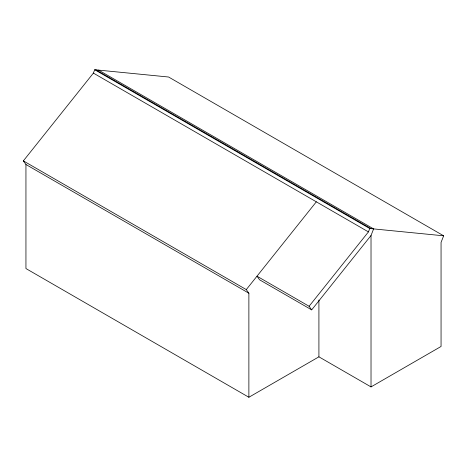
<?xml version="1.0" encoding="UTF-8"?>
<svg xmlns="http://www.w3.org/2000/svg" width="467" height="467" viewBox="0 0 467 467"><rect width="100%" height="100%" fill="white"/><g stroke="black" fill="none" stroke-linecap="round" stroke-linejoin="round"><path stroke-width="0.7" d="M93.388 73.103L94.713 69.735L168.61 77.02L443.65 235.812L441.058 242.414L441.058 346.473L371.02 386.909L318.914 356.829L248.876 397.265L25.942 268.554L25.942 164.501L23.35 160.887L93.388 73.103L368.428 231.901L369.753 228.526L443.65 235.812M311.682 309.878L309.09 306.27L256.984 276.184L259.576 279.797L311.682 309.878L371.02 235.508L373.612 228.906L98.572 70.114M248.876 397.265L248.876 293.212L246.284 289.598L316.328 201.814M309.09 306.27L368.428 231.901M95.98 69.863L371.02 228.655M94.713 69.735L369.753 228.526M23.35 160.887L246.284 289.598M25.942 164.501L248.876 293.212M371.02 235.508L371.02 386.909M318.914 300.053L318.914 356.829"/></g></svg>
